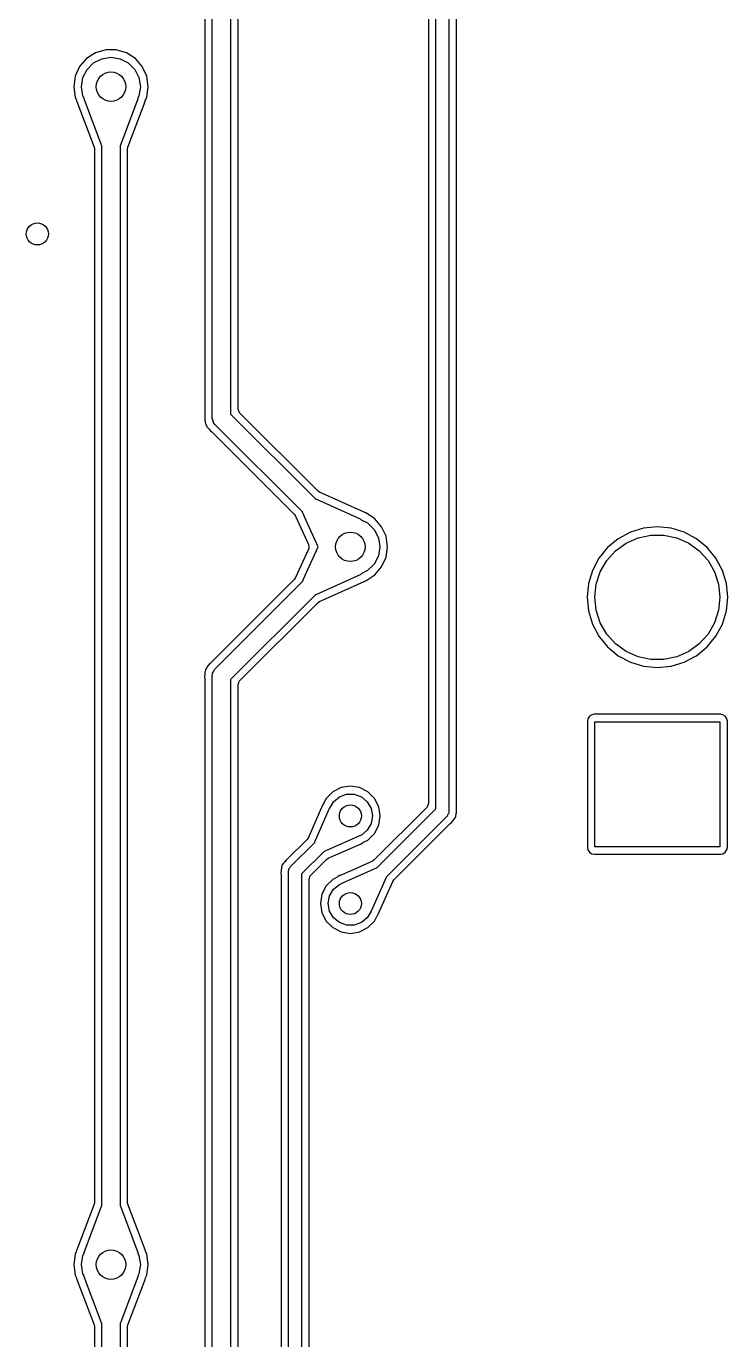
# Model space of a CAD drawing. Extents: x 107 to 211, y -135 to -72.
# Drawn here: x 172.85 to 182.37, y -103.52 to -85.68 of the extents above; entities that cross this region are included whole.
import ezdxf

# ---------------------------------------------------------------- set-up
doc = ezdxf.new("R2010")
doc.units = 0
doc.layers.add('BLACK', color=7, linetype='CONTINUOUS')

msp = doc.modelspace()

# ---------------------------------------------------------------- linework, layer by layer
at = {"layer": 'BLACK', "linetype": 'CONTINUOUS'}
for p, q in [((175.375, -91), (175.375, -78.5)), ((175.2745, -78.539428), (175.2745, -90.993107)), ((175.625, -78.551776), (175.625, -90.948223)), ((175.7255, -90.875943), (175.7255, -79.647425)), ((178.4111, -96.309127), (178.4111, -81.690873)), ((178.5889, -81.654049), (178.5889, -96.345951)), ((178.3106, -81.763153), (178.3106, -96.236846)), ((178.6894, -88.499998), (178.6894, -85.3)), ((173.668868, -86.11786), (173.574623, -86.226626)), ((173.668875, -86.117855), (173.668868, -86.11786)), ((173.789945, -86.040047), (173.668875, -86.117855)), ((173.764886, -86.176393), (173.876393, -86.119577)), ((173.789949, -86.040046), (173.789945, -86.040047)), ((173.928036, -85.9995), (173.789949, -86.040046)), ((173.876393, -86.119577), (174, -86.1)), ((173.928039, -85.9995), (173.928036, -85.9995)), ((174.071961, -85.9995), (173.928039, -85.9995)), ((174, -86.1), (174.123607, -86.119577)), ((174.071964, -85.9995), (174.071961, -85.9995)), ((174.21005, -86.040046), (174.071964, -85.9995)), ((174.123607, -86.119577), (174.235114, -86.176393)), ((174.210054, -86.040047), (174.21005, -86.040046)), ((174.274182, -86.08126), (174.210054, -86.040047)), ((174.331128, -86.117857), (174.274182, -86.08126)), ((174.425377, -86.226627), (174.331128, -86.117857)), ((173.574623, -86.226626), (173.514834, -86.357545)), ((173.619577, -86.376393), (173.676393, -86.264886)), ((173.676393, -86.264886), (173.764886, -86.176393)), ((174.235114, -86.176393), (174.323607, -86.264886)), ((174.323607, -86.264886), (174.380423, -86.376393)), ((174.485165, -86.357543), (174.425377, -86.226627)), ((173.514834, -86.357545), (173.494353, -86.5)), ((173.494353, -86.5), (173.514834, -86.642455)), ((173.6, -86.5), (173.619577, -86.376393)), ((173.619577, -86.623607), (173.6, -86.5)), ((174.380423, -86.376393), (174.4, -86.5)), ((174.4, -86.5), (174.380423, -86.623607)), ((174.505647, -86.5), (174.485165, -86.357543)), ((174.485165, -86.642457), (174.505647, -86.5)), ((173.514834, -86.642455), (173.514836, -86.64246)), ((173.514836, -86.64246), (173.528368, -86.672092)), ((173.528368, -86.672092), (173.534048, -86.690665)), ((173.534048, -86.690665), (173.535765, -86.700965)), ((173.535765, -86.700965), (173.535764, -86.700965)), ((173.535764, -86.700965), (173.769719, -87.319854)), ((173.635192, -86.654253), (173.619577, -86.623607)), ((173.634448, -86.663655), (173.634728, -86.654705)), ((173.872141, -87.292437), (173.634448, -86.663655)), ((173.634728, -86.654705), (173.635192, -86.654253)), ((174.365551, -86.663655), (174.127859, -87.292437)), ((174.230281, -87.319854), (174.464232, -86.700968)), ((174.380423, -86.623607), (174.364743, -86.654379)), ((174.364743, -86.654379), (174.365427, -86.655066)), ((174.365427, -86.655066), (174.365551, -86.663655)), ((174.464232, -86.700968), (174.464233, -86.700965)), ((174.464233, -86.700965), (174.464235, -86.70096)), ((174.464235, -86.70096), (174.466202, -86.689733)), ((174.466202, -86.689733), (174.471779, -86.671766)), ((174.471779, -86.671766), (174.485165, -86.642457)), ((173.769719, -87.319854), (173.7745, -87.34602)), ((173.7745, -87.34602), (173.7745, -101.653978)), ((173.874812, -87.296573), (173.872141, -87.292437)), ((173.875, -87.29665), (173.874812, -87.296573)), ((173.875, -101.704518), (173.875, -87.29665)), ((174.127859, -87.292437), (174.125, -87.29548)), ((174.125, -87.29548), (174.125, -101.703349)), ((174.2255, -87.34602), (174.230281, -87.319854)), ((174.2255, -101.65398), (174.2255, -87.34602)), ((178.6894, -93.435), (178.6894, -88.499998)), ((175.625, -90.948223), (176.77507, -92.098293)), ((175.725782, -90.882393), (175.7255, -90.875943)), ((175.747174, -90.928269), (175.725782, -90.882393)), ((176.811224, -91.992319), (175.747174, -90.928269)), ((175.274449, -90.995043), (175.272299, -91.036063)), ((175.272299, -91.036063), (175.281031, -91.058814)), ((175.2745, -90.993107), (175.274449, -90.995043)), ((175.281031, -91.058814), (175.284326, -91.069937)), ((175.284326, -91.069937), (175.289392, -91.093766)), ((175.289392, -91.093766), (175.289394, -91.09377)), ((175.289394, -91.09377), (175.294388, -91.100643)), ((175.294388, -91.100643), (175.303605, -91.117618)), ((175.303605, -91.117618), (175.306654, -91.12556)), ((175.306654, -91.12556), (175.323888, -91.142794)), ((175.323888, -91.142794), (175.331419, -91.151612)), ((175.331419, -91.151612), (175.34574, -91.171323)), ((175.383714, -91.029677), (175.375, -91)), ((175.39029, -91.059906), (175.383714, -91.029677)), ((175.394073, -91.06496), (175.39029, -91.059906)), ((175.394843, -91.06758), (175.394073, -91.06496)), ((175.398235, -91.070519), (175.394843, -91.06758)), ((175.411612, -91.088388), (175.398235, -91.070519)), ((176.599121, -92.275898), (175.411612, -91.088388)), ((175.34574, -91.171323), (175.353102, -91.175573)), ((175.353102, -91.175573), (175.368426, -91.187332)), ((175.368426, -91.187332), (176.49232, -92.311226)), ((176.833107, -92.007441), (176.811224, -91.992319)), ((177.436161, -92.279633), (176.833107, -92.007441)), ((176.77507, -92.098293), (176.775258, -92.098216)), ((176.775258, -92.098216), (176.780071, -92.099252)), ((176.780071, -92.099252), (177.39276, -92.375793)), ((176.49232, -92.311226), (176.507442, -92.333109)), ((176.507442, -92.333109), (176.681867, -92.719556)), ((176.599252, -92.280071), (176.599121, -92.275898)), ((176.649279, -92.390909), (176.599252, -92.280071)), ((176.811357, -92.75), (176.649279, -92.390909)), ((177.39276, -92.375793), (177.398891, -92.38232)), ((177.398891, -92.38232), (177.398888, -92.382458)), ((177.398888, -92.382458), (177.485114, -92.426393)), ((177.439316, -92.281449), (177.436161, -92.279633)), ((177.439653, -92.280862), (177.439316, -92.281449)), ((177.456228, -92.288924), (177.439653, -92.280862)), ((177.460054, -92.290047), (177.456228, -92.288924)), ((177.509079, -92.321554), (177.460054, -92.290047)), ((177.581128, -92.367857), (177.509079, -92.321554)), ((177.675377, -92.476627), (177.581128, -92.367857)), ((177.485114, -92.426393), (177.573607, -92.514886)), ((177.573607, -92.514886), (177.630423, -92.626393)), ((177.735165, -92.607543), (177.675377, -92.476627)), ((181.053694, -92.552605), (180.888582, -92.640859)), ((181.232867, -92.498253), (181.053694, -92.552605)), ((181.156536, -92.626602), (181.330351, -92.589656)), ((181.4192, -92.479901), (181.232867, -92.498253)), ((181.330351, -92.589656), (181.508049, -92.589656)), ((181.605532, -92.498253), (181.4192, -92.479901)), ((181.508049, -92.589656), (181.681864, -92.626602)), ((181.784705, -92.552605), (181.605532, -92.498253)), ((181.949817, -92.640859), (181.784705, -92.552605)), ((176.645238, -93.118044), (176.811357, -92.75)), ((176.681867, -92.719556), (176.685655, -92.770033)), ((176.685655, -92.770033), (176.681867, -92.780442)), ((177.630423, -92.626393), (177.65, -92.75)), ((177.65, -92.75), (177.630423, -92.873607)), ((177.755647, -92.75), (177.735165, -92.607543)), ((177.735165, -92.892457), (177.755647, -92.75)), ((180.743843, -92.759643), (180.625065, -92.904373)), ((180.888573, -92.640865), (180.743843, -92.759643)), ((180.850439, -92.803327), (180.9942, -92.698878)), ((180.888582, -92.640859), (180.888573, -92.640865)), ((180.9942, -92.698878), (181.156536, -92.626602)), ((181.681864, -92.626602), (181.8442, -92.698878)), ((181.8442, -92.698878), (181.987961, -92.803327)), ((181.949822, -92.640862), (181.949817, -92.640859)), ((181.949825, -92.640864), (181.949822, -92.640862)), ((182.094557, -92.759643), (181.949825, -92.640864)), ((182.213336, -92.904375), (182.094557, -92.759643)), ((176.681867, -92.780442), (176.507442, -93.16689)), ((177.630423, -92.873607), (177.573607, -92.985114)), ((177.675377, -93.023373), (177.735165, -92.892457)), ((180.625059, -92.904382), (180.536805, -93.069494)), ((180.625065, -92.904373), (180.625059, -92.904382)), ((180.642686, -93.089274), (180.731536, -92.935383)), ((180.731536, -92.935383), (180.850439, -92.803327)), ((181.987961, -92.803327), (182.106864, -92.935383)), ((182.106864, -92.935383), (182.195714, -93.089274)), ((182.213338, -92.90438), (182.213336, -92.904375)), ((182.21334, -92.904382), (182.213338, -92.90438)), ((182.301594, -93.069494), (182.21334, -92.904382)), ((176.599252, -93.219928), (176.645238, -93.118044)), ((177.39276, -93.124206), (176.780071, -93.400747)), ((177.398746, -93.118044), (177.39276, -93.124206)), ((177.398747, -93.117613), (177.398746, -93.118044)), ((177.485114, -93.073607), (177.398747, -93.117613)), ((177.573607, -92.985114), (177.485114, -93.073607)), ((177.581128, -93.132143), (177.675377, -93.023373)), ((180.536805, -93.069494), (180.482453, -93.248667)), ((180.587775, -93.258275), (180.642686, -93.089274)), ((182.195714, -93.089274), (182.250625, -93.258275)), ((182.301594, -93.069496), (182.301594, -93.069494)), ((182.301596, -93.069499), (182.301594, -93.069496)), ((182.355947, -93.248669), (182.301596, -93.069499)), ((176.49232, -93.188773), (175.345415, -94.335677)), ((175.411612, -94.411612), (176.598294, -93.224929)), ((176.507442, -93.16689), (176.49232, -93.188773)), ((176.598216, -93.224741), (176.599252, -93.219928)), ((176.598294, -93.224929), (176.598216, -93.224741)), ((176.833108, -93.492557), (177.436162, -93.220365)), ((177.436162, -93.220365), (177.436169, -93.220359)), ((177.436169, -93.220359), (177.439183, -93.218643)), ((177.439183, -93.218643), (177.439467, -93.219143)), ((177.439467, -93.219143), (177.456176, -93.211091)), ((177.456176, -93.211091), (177.460053, -93.209953)), ((177.460053, -93.209953), (177.581128, -93.132143)), ((180.482453, -93.248667), (180.464101, -93.435)), ((180.5692, -93.435), (180.587775, -93.258275)), ((182.250625, -93.258275), (182.2692, -93.435)), ((182.374299, -93.435), (182.355947, -93.248669)), ((176.775899, -93.400877), (175.625, -94.551776)), ((176.780071, -93.400747), (176.775899, -93.400877)), ((178.6894, -96.301199), (178.6894, -93.435)), ((180.464101, -93.435), (180.482453, -93.621332)), ((180.587775, -93.611725), (180.5692, -93.435)), ((182.2692, -93.435), (182.250625, -93.611725)), ((182.355947, -93.621331), (182.374299, -93.435)), ((175.747163, -94.571742), (176.811228, -93.507676)), ((176.811228, -93.507676), (176.833108, -93.492557)), ((180.482453, -93.621332), (180.536805, -93.800505)), ((180.642686, -93.780726), (180.587775, -93.611725)), ((182.250625, -93.611725), (182.195714, -93.780726)), ((182.301596, -93.800501), (182.355947, -93.621331)), ((180.536805, -93.800505), (180.625059, -93.965617)), ((180.731536, -93.934617), (180.642686, -93.780726)), ((182.195714, -93.780726), (182.106864, -93.934617)), ((182.213336, -93.965625), (182.301596, -93.800501)), ((180.625059, -93.965617), (180.625062, -93.965622)), ((180.625062, -93.965622), (180.625064, -93.965625)), ((180.625064, -93.965625), (180.743843, -94.110357)), ((180.850439, -94.066673), (180.731536, -93.934617)), ((182.106864, -93.934617), (181.987961, -94.066673)), ((182.094557, -94.110357), (182.213336, -93.965625)), ((180.743843, -94.110357), (180.888575, -94.229136)), ((180.9942, -94.171122), (180.850439, -94.066673)), ((181.156536, -94.243398), (180.9942, -94.171122)), ((181.8442, -94.171122), (181.681864, -94.243398)), ((181.987961, -94.066673), (181.8442, -94.171122)), ((181.949825, -94.229136), (182.094557, -94.110357)), ((175.313489, -94.364495), (175.30358, -94.386749)), ((175.313492, -94.364491), (175.313489, -94.364495)), ((175.344011, -94.33701), (175.313492, -94.364491)), ((175.345415, -94.335677), (175.344011, -94.33701)), ((180.888575, -94.229136), (180.88858, -94.229138)), ((180.88858, -94.229138), (180.888582, -94.22914)), ((180.888582, -94.22914), (181.053694, -94.317394)), ((181.053694, -94.317394), (181.053696, -94.317394)), ((181.053696, -94.317394), (181.053699, -94.317396)), ((181.053699, -94.317396), (181.232869, -94.371747)), ((181.330351, -94.280344), (181.156536, -94.243398)), ((181.232869, -94.371747), (181.4192, -94.390099)), ((181.508049, -94.280344), (181.330351, -94.280344)), ((181.4192, -94.390099), (181.605531, -94.371747)), ((181.681864, -94.243398), (181.508049, -94.280344)), ((181.605531, -94.371747), (181.784701, -94.317396)), ((181.784701, -94.317396), (181.938854, -94.235)), ((181.938854, -94.235), (181.949825, -94.229136)), ((175.273589, -94.488001), (175.269777, -94.512063)), ((175.269777, -94.512063), (175.271978, -94.520274)), ((175.271978, -94.520274), (175.2745, -94.539428)), ((175.2745, -94.476425), (175.273589, -94.488001)), ((175.274501, -94.452063), (175.2745, -94.452069)), ((175.2745, -94.452069), (175.2745, -94.476425)), ((175.2745, -94.539428), (175.2745, -106.993107)), ((175.277959, -94.444296), (175.274501, -94.452063)), ((175.283443, -94.425783), (175.277959, -94.444296)), ((175.284774, -94.417379), (175.283443, -94.425783)), ((175.298043, -94.396946), (175.284774, -94.417379)), ((175.30358, -94.386749), (175.298043, -94.396946)), ((175.375, -94.5), (175.378176, -94.477906)), ((175.375, -107), (175.375, -94.5)), ((175.377856, -94.473429), (175.379164, -94.471032)), ((175.378176, -94.477906), (175.377856, -94.473429)), ((175.379164, -94.471032), (175.380063, -94.464783)), ((175.380063, -94.464783), (175.39679, -94.438755)), ((175.39679, -94.438755), (175.411612, -94.411612)), ((175.625, -94.551776), (175.625, -106.948223)), ((175.7255, -94.624057), (175.742813, -94.576491)), ((175.7255, -106.875943), (175.7255, -94.624057)), ((175.742813, -94.576491), (175.747163, -94.571742)), ((180.47453, -95.085788), (180.4687, -95.115102)), ((180.474531, -95.085786), (180.47453, -95.085788)), ((180.496742, -95.052543), (180.474531, -95.085786)), ((180.496745, -95.05254), (180.496742, -95.052543)), ((180.529984, -95.030331), (180.496745, -95.05254)), ((180.559302, -95.0245), (180.529984, -95.030331)), ((182.279097, -95.0245), (180.559302, -95.0245)), ((182.279099, -95.0245), (182.279097, -95.0245)), ((182.290759, -95.026819), (182.279099, -95.0245)), ((182.308411, -95.03033), (182.290759, -95.026819)), ((182.308413, -95.030331), (182.308411, -95.03033)), ((182.341656, -95.052542), (182.308413, -95.030331)), ((182.341659, -95.052545), (182.341656, -95.052542)), ((182.363868, -95.085784), (182.341659, -95.052545)), ((182.363868, -95.085786), (182.363868, -95.085784)), ((182.363869, -95.085787), (182.363868, -95.085786)), ((182.369699, -95.115102), (182.363869, -95.085787)), ((180.4687, -95.115102), (180.4687, -96.834897)), ((180.5692, -96.825), (180.5692, -95.125)), ((180.5692, -95.125), (182.2692, -95.125)), ((182.2692, -95.125), (182.2692, -96.825)), ((182.3697, -96.834899), (182.369699, -95.115102)), ((177.012607, -96.076951), (176.922901, -96.166657)), ((177.125649, -96.019353), (177.012607, -96.076951)), ((177.021138, -96.212164), (177.100951, -96.145192)), ((177.100951, -96.145192), (177.198857, -96.109558)), ((177.250951, -95.999508), (177.125649, -96.019353)), ((177.198857, -96.109558), (177.303045, -96.109558)), ((177.376252, -96.019353), (177.250951, -95.999508)), ((177.303045, -96.109558), (177.400951, -96.145192)), ((177.376253, -96.019353), (177.376252, -96.019353)), ((177.376255, -96.019354), (177.376253, -96.019353)), ((177.489293, -96.07695), (177.376255, -96.019354)), ((177.400951, -96.145192), (177.480764, -96.212164)), ((177.579001, -96.166658), (177.489293, -96.07695)), ((176.872654, -96.258062), (176.675273, -96.705737)), ((176.767057, -96.759073), (176.969187, -96.300627)), ((176.884586, -96.24105), (176.872654, -96.258062)), ((176.887263, -96.236597), (176.884586, -96.24105)), ((176.922901, -96.166657), (176.887263, -96.236597)), ((176.969187, -96.300627), (176.971141, -96.298758)), ((176.971141, -96.298758), (177.021138, -96.212164)), ((177.480764, -96.212164), (177.532859, -96.302394)), ((177.532859, -96.302394), (177.550951, -96.405)), ((178.288926, -96.289172), (177.574162, -97.003935)), ((177.636597, -96.279696), (177.579001, -96.166658)), ((177.609216, -97.11101), (178.4111, -96.309127)), ((177.656443, -96.405), (177.636597, -96.279696)), ((178.293287, -96.284412), (178.288926, -96.289172)), ((178.3106, -96.236846), (178.293287, -96.284412)), ((178.692537, -96.319667), (178.6894, -96.301199)), ((178.690992, -96.342454), (178.693049, -96.3242)), ((178.693047, -96.324195), (178.692537, -96.319667)), ((178.693049, -96.3242), (178.693047, -96.324195)), ((177.532859, -96.507606), (177.480764, -96.597836)), ((177.550951, -96.405), (177.532859, -96.507606)), ((177.636597, -96.530304), (177.656443, -96.405)), ((178.562862, -96.408813), (177.735729, -97.235945)), ((178.278904, -96.834897), (178.602282, -96.511519)), ((178.571063, -96.391224), (178.562862, -96.408813)), ((178.583539, -96.376357), (178.571063, -96.391224)), ((178.586908, -96.357244), (178.583539, -96.376357)), ((178.588562, -96.353699), (178.586908, -96.357244)), ((178.5889, -96.345951), (178.587941, -96.351384)), ((178.587941, -96.351384), (178.588562, -96.353699)), ((178.602282, -96.511519), (178.617557, -96.500683)), ((178.617557, -96.500683), (178.621122, -96.497839)), ((178.621122, -96.497839), (178.621126, -96.497838)), ((178.621126, -96.497838), (178.640162, -96.473965)), ((178.640162, -96.473965), (178.642902, -96.470899)), ((178.642902, -96.470899), (178.649016, -96.464787)), ((178.649016, -96.464787), (178.653607, -96.457478)), ((178.653607, -96.457478), (178.655998, -96.454107)), ((178.655998, -96.454107), (178.675032, -96.430242)), ((178.675032, -96.430239), (178.677015, -96.426121)), ((178.675032, -96.430242), (178.675032, -96.430239)), ((178.677015, -96.426121), (178.681862, -96.414421)), ((178.681862, -96.414421), (178.683368, -96.410117)), ((178.683368, -96.410116), (178.683369, -96.410115)), ((178.683368, -96.410117), (178.683368, -96.410116)), ((178.683369, -96.410115), (178.686785, -96.37979)), ((178.686785, -96.37979), (178.687481, -96.375699)), ((178.687481, -96.375699), (178.688782, -96.37)), ((178.688782, -96.37), (178.6894, -96.367292)), ((178.6894, -96.358667), (178.689633, -96.354521)), ((178.6894, -96.367292), (178.6894, -96.358667)), ((178.689633, -96.354521), (178.690992, -96.342454)), ((177.355321, -96.686764), (176.896877, -96.888893)), ((177.361397, -96.680569), (177.355321, -96.686764)), ((177.361401, -96.679202), (177.361397, -96.680569)), ((177.400951, -96.664808), (177.361401, -96.679202)), ((177.480764, -96.597836), (177.400951, -96.664808)), ((177.489293, -96.73305), (177.579001, -96.643342)), ((177.579001, -96.643342), (177.636597, -96.530304)), ((176.659888, -96.728209), (176.397717, -96.99038)), ((176.437138, -97.093089), (176.766171, -96.764055)), ((176.675273, -96.705737), (176.659888, -96.728209)), ((176.766063, -96.763793), (176.767057, -96.759073)), ((176.766171, -96.764055), (176.766063, -96.763793)), ((176.950207, -96.980679), (177.397883, -96.783298)), ((177.397883, -96.783298), (177.415992, -96.770769)), ((177.415992, -96.770769), (177.420237, -96.768235)), ((177.420237, -96.768235), (177.489293, -96.73305)), ((177.913801, -97.2), (178.278904, -96.834897)), ((180.4687, -96.834897), (180.474531, -96.864215)), ((180.474531, -96.864215), (180.49674, -96.897454)), ((182.2692, -96.825), (180.5692, -96.825)), ((182.341657, -96.897457), (182.363869, -96.864213)), ((182.363869, -96.864213), (182.3697, -96.834899)), ((176.343993, -97.0478), (176.324967, -97.071659)), ((176.346393, -97.044418), (176.343993, -97.0478)), ((176.35098, -97.037118), (176.346393, -97.044418)), ((176.350985, -97.037112), (176.35098, -97.037118)), ((176.35708, -97.031018), (176.350985, -97.037112)), ((176.359845, -97.027924), (176.35708, -97.031018)), ((176.378874, -97.004063), (176.359845, -97.027924)), ((176.382422, -97.001233), (176.378874, -97.004063)), ((176.397717, -96.99038), (176.382422, -97.001233)), ((176.892687, -96.888987), (176.5889, -97.192775)), ((176.711064, -97.212738), (176.927743, -96.996058)), ((176.896877, -96.888893), (176.892687, -96.888987)), ((176.927743, -96.996058), (176.950207, -96.980679)), ((177.55169, -97.01932), (177.277874, -97.140047)), ((177.574162, -97.003935), (177.55169, -97.01932)), ((180.49674, -96.897454), (180.496742, -96.897456)), ((180.496742, -96.897456), (180.496743, -96.897457)), ((180.496743, -96.897457), (180.529987, -96.919669)), ((180.529987, -96.919669), (180.559301, -96.9255)), ((180.559301, -96.9255), (182.279098, -96.925499)), ((182.279098, -96.925499), (182.308413, -96.919669)), ((182.308413, -96.919669), (182.308414, -96.919668)), ((182.308414, -96.919668), (182.308415, -96.919668)), ((182.308415, -96.919668), (182.341654, -96.897459)), ((182.341653, -96.897459), (182.341657, -96.897457)), ((182.341654, -96.897459), (182.341653, -96.897459)), ((176.310367, -97.147378), (176.306951, -97.1777)), ((176.306951, -97.1777), (176.307463, -97.182242)), ((176.307463, -97.182242), (176.3106, -97.200702)), ((176.3106, -97.143233), (176.310367, -97.147378)), ((176.312519, -97.126195), (176.3106, -97.134604)), ((176.3106, -97.134604), (176.3106, -97.143233)), ((176.3106, -97.200702), (176.3106, -105.955248)), ((176.313213, -97.122108), (176.312519, -97.126195)), ((176.31663, -97.091787), (176.313213, -97.122108)), ((176.318122, -97.087523), (176.31663, -97.091787)), ((176.323003, -97.075737), (176.318122, -97.087523)), ((176.324967, -97.071659), (176.323003, -97.075737)), ((176.4111, -97.155951), (176.412058, -97.150517)), ((176.4111, -106), (176.4111, -97.155951)), ((176.411438, -97.148203), (176.413091, -97.144657)), ((176.412058, -97.150517), (176.411438, -97.148203)), ((176.413091, -97.144657), (176.416461, -97.125545)), ((176.416461, -97.125545), (176.428936, -97.110677)), ((176.428936, -97.110677), (176.437138, -97.093089)), ((176.5889, -97.192775), (176.5889, -105.963176)), ((176.6894, -97.265054), (176.706713, -97.217488)), ((176.706713, -97.217488), (176.711064, -97.212738)), ((177.08165, -97.231771), (177.012608, -97.26695)), ((177.085905, -97.22923), (177.08165, -97.231771)), ((177.104013, -97.216703), (177.085905, -97.22923)), ((177.104014, -97.216703), (177.104013, -97.216703)), ((177.11303, -97.212728), (177.104014, -97.216703)), ((177.277874, -97.140047), (177.11303, -97.212728)), ((177.146578, -97.313236), (177.605024, -97.111105)), ((177.605024, -97.111105), (177.609216, -97.11101)), ((177.842009, -97.271792), (177.913801, -97.2)), ((176.6894, -97.595), (176.6894, -97.265054)), ((176.922902, -97.356656), (176.865304, -97.469698)), ((177.012608, -97.26695), (176.922902, -97.356656)), ((176.969043, -97.492394), (177.021138, -97.402164)), ((177.021138, -97.402164), (177.100951, -97.335192)), ((177.100951, -97.335192), (177.140499, -97.320797)), ((177.140499, -97.320797), (177.140504, -97.31943)), ((177.140504, -97.31943), (177.146578, -97.313236)), ((177.734844, -97.240926), (177.532715, -97.69937)), ((177.629249, -97.741932), (177.82663, -97.294256)), ((177.735838, -97.236206), (177.734844, -97.240926)), ((177.735729, -97.235945), (177.735838, -97.236206)), ((177.82663, -97.294256), (177.842009, -97.271792)), ((176.865304, -97.469698), (176.845459, -97.595)), ((176.950951, -97.595), (176.969043, -97.492394)), ((176.6894, -99.6), (176.6894, -97.595)), ((176.845459, -97.595), (176.865304, -97.720301)), ((176.865304, -97.720301), (176.865304, -97.720302)), ((176.865304, -97.720302), (176.865305, -97.720304)), ((176.865305, -97.720304), (176.922901, -97.833342)), ((176.969043, -97.697606), (176.950951, -97.595)), ((177.021138, -97.787836), (176.969043, -97.697606)), ((177.530763, -97.701235), (177.480764, -97.787836)), ((177.532715, -97.69937), (177.530763, -97.701235)), ((177.579001, -97.833342), (177.614642, -97.763389)), ((177.614642, -97.763389), (177.617316, -97.758943)), ((177.617316, -97.758943), (177.629249, -97.741932)), ((176.922901, -97.833342), (177.012609, -97.92305)), ((177.012609, -97.92305), (177.125647, -97.980646)), ((177.100951, -97.854808), (177.021138, -97.787836)), ((177.198857, -97.890442), (177.100951, -97.854808)), ((177.303045, -97.890442), (177.198857, -97.890442)), ((177.400951, -97.854808), (177.303045, -97.890442)), ((177.376255, -97.980646), (177.489293, -97.92305)), ((177.480764, -97.787836), (177.400951, -97.854808)), ((177.489293, -97.92305), (177.579001, -97.833342)), ((177.125647, -97.980646), (177.250951, -98.000492)), ((177.250951, -98.000492), (177.376255, -97.980646)), ((176.6894, -105.890896), (176.6894, -99.6)), ((173.769719, -101.680144), (173.535764, -102.299037)), ((173.7745, -101.653978), (173.769719, -101.680144)), ((174.230281, -101.680146), (174.2255, -101.65398)), ((174.464235, -102.299039), (174.230281, -101.680146)), ((173.634448, -102.336345), (173.872141, -101.707562)), ((173.872141, -101.707562), (173.875, -101.704518)), ((174.125, -101.703349), (174.125188, -101.703427)), ((174.125188, -101.703427), (174.127859, -101.707563)), ((174.127859, -101.707563), (174.365551, -102.336344)), ((173.514834, -102.357544), (173.494353, -102.5)), ((173.514836, -102.357539), (173.514834, -102.357544)), ((173.52822, -102.328232), (173.514836, -102.357539)), ((173.533795, -102.31027), (173.52822, -102.328232)), ((173.535762, -102.299045), (173.533795, -102.31027)), ((173.535764, -102.299037), (173.535762, -102.299045)), ((173.6, -102.5), (173.619577, -102.376393)), ((173.619577, -102.376393), (173.635256, -102.34562)), ((173.634572, -102.344933), (173.634448, -102.336345)), ((173.635256, -102.34562), (173.634572, -102.344933)), ((174.365271, -102.345294), (174.364806, -102.345744)), ((174.364806, -102.345744), (174.380423, -102.376393)), ((174.365551, -102.336344), (174.365271, -102.345294)), ((174.380423, -102.376393), (174.4, -102.5)), ((174.465948, -102.309326), (174.464235, -102.299039)), ((174.471628, -102.327902), (174.465948, -102.309326)), ((174.485165, -102.357543), (174.471628, -102.327902)), ((174.505647, -102.5), (174.485165, -102.357543)), ((173.494353, -102.5), (173.514834, -102.642455)), ((173.619577, -102.623607), (173.6, -102.5)), ((174.4, -102.5), (174.380423, -102.623607)), ((174.485165, -102.642457), (174.505647, -102.5)), ((173.514834, -102.642455), (173.514836, -102.64246)), ((173.514836, -102.64246), (173.528368, -102.672092)), ((173.528368, -102.672092), (173.534048, -102.690665)), ((173.534048, -102.690665), (173.535765, -102.700965)), ((173.535765, -102.700965), (173.535764, -102.700965)), ((173.535764, -102.700965), (173.769719, -103.319854)), ((173.635192, -102.654253), (173.619577, -102.623607)), ((173.634448, -102.663655), (173.634728, -102.654705)), ((173.872141, -103.292437), (173.634448, -102.663655)), ((173.634728, -102.654705), (173.635192, -102.654253)), ((174.365551, -102.663655), (174.127859, -103.292437)), ((174.230281, -103.319854), (174.464232, -102.700968)), ((174.380423, -102.623607), (174.364743, -102.654379)), ((174.364743, -102.654379), (174.365427, -102.655066)), ((174.365427, -102.655066), (174.365551, -102.663655)), ((174.464232, -102.700968), (174.464233, -102.700965)), ((174.464233, -102.700965), (174.464235, -102.70096)), ((174.464235, -102.70096), (174.466202, -102.689733)), ((174.466202, -102.689733), (174.471779, -102.671766)), ((174.471779, -102.671766), (174.485165, -102.642457)), ((173.874812, -103.296573), (173.872141, -103.292437)), ((173.875, -103.29665), (173.874812, -103.296573)), ((173.875, -117.704518), (173.875, -103.29665)), ((174.127859, -103.292437), (174.125, -103.29548)), ((174.125, -103.29548), (174.125, -117.703349)), ((173.769719, -103.319854), (173.7745, -103.34602)), ((173.7745, -103.34602), (173.7745, -117.653978)), ((174.2255, -103.34602), (174.230281, -103.319854)), ((174.2255, -117.65398), (174.2255, -103.34602))]:
    msp.add_line(p, q, dxfattribs=at)
at = {"layer": 'BLACK'}
for centre, radius in [((174, -86.5), 0.2), ((173, -88.5), 0.15), ((177.25, -92.75), 0.2), ((177.250951, -96.405), 0.15), ((177.250951, -97.595), 0.15), ((174, -102.5), 0.2)]:
    msp.add_circle(centre, radius, dxfattribs=at)

doc.saveas('drawing.dxf')
